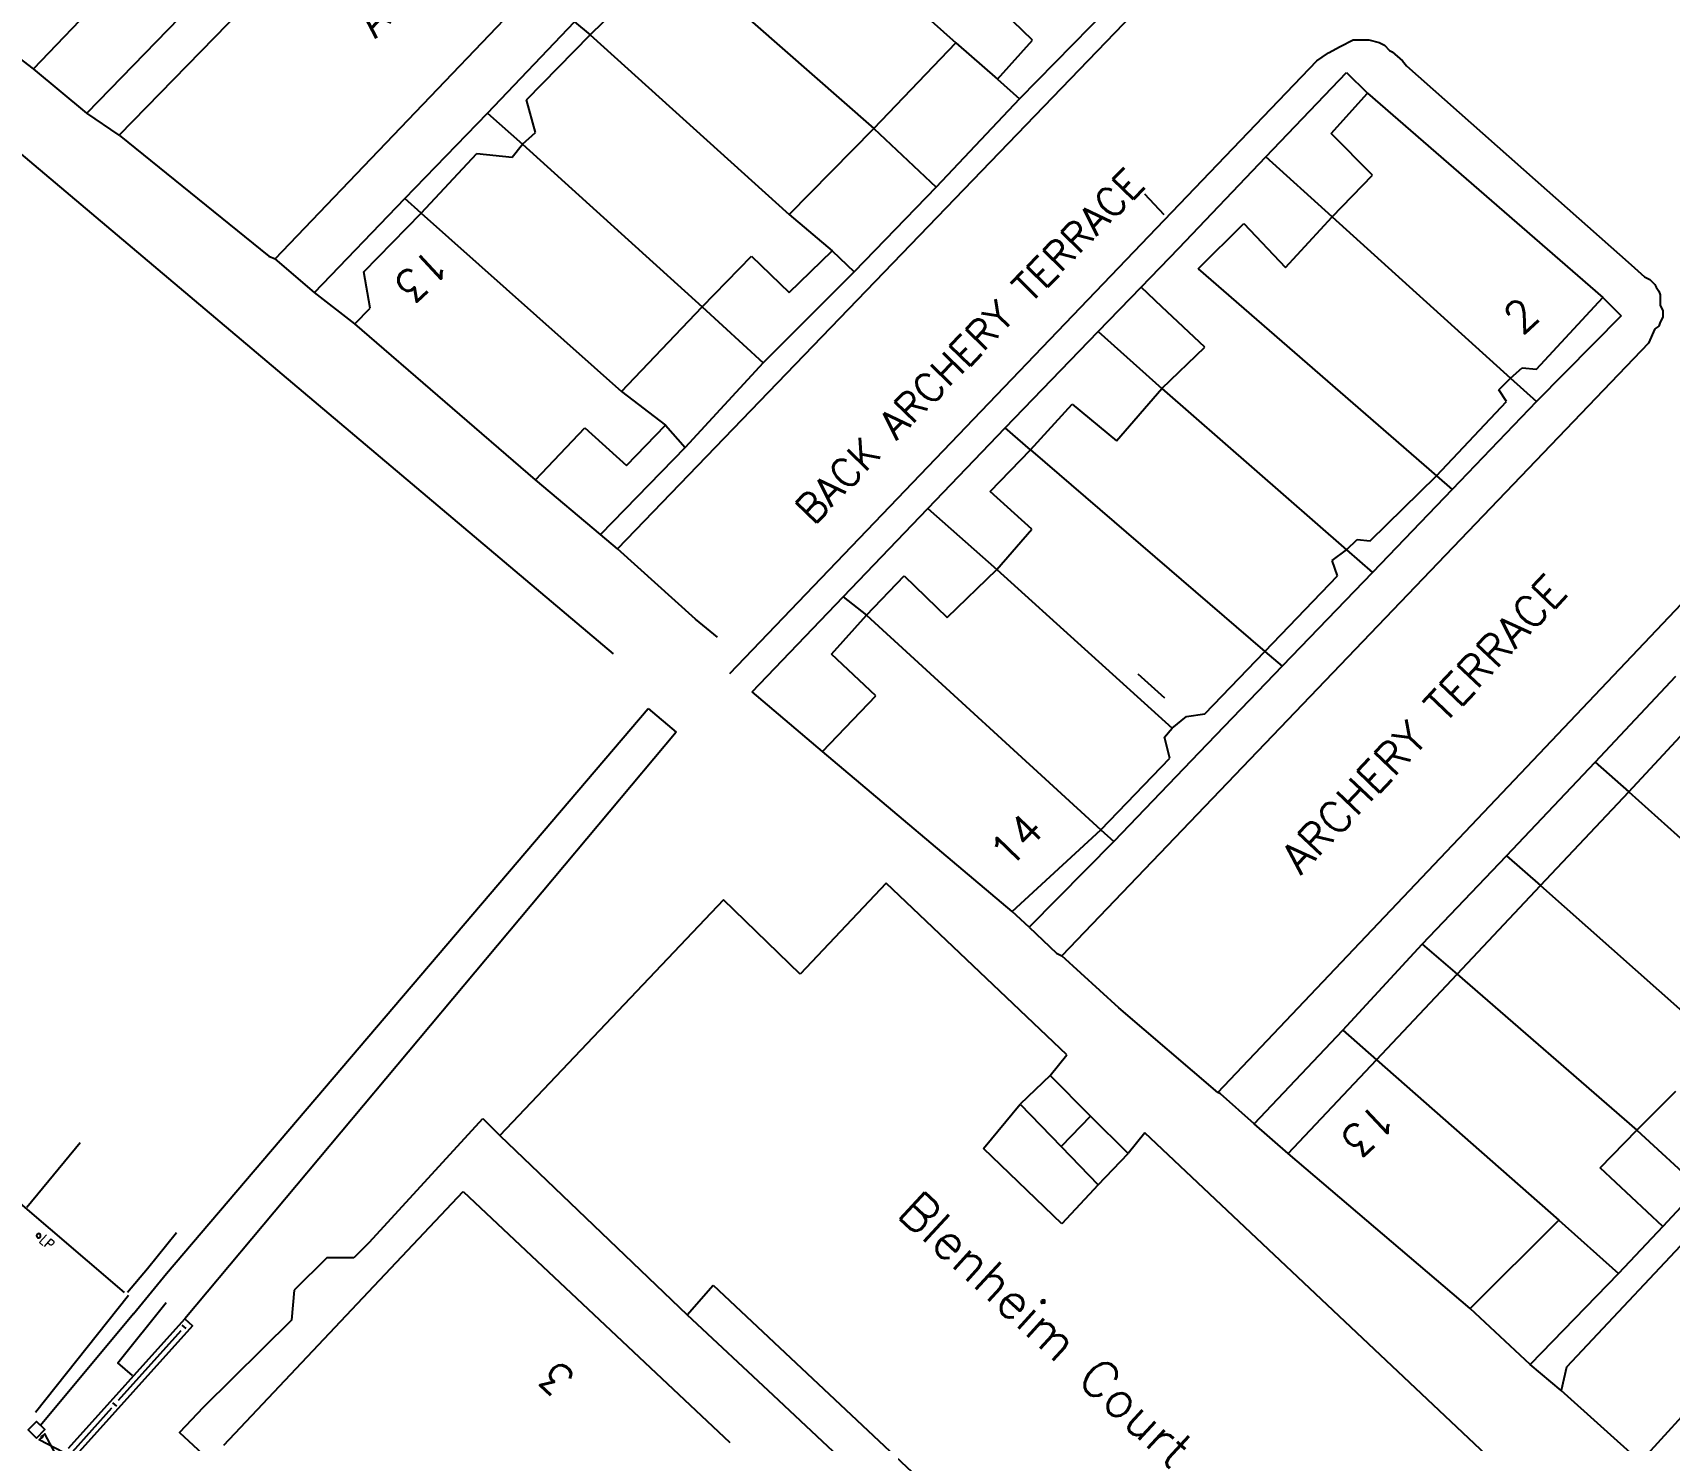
# Model space of a CAD drawing. Extents: x 427500 to 429848, y 434500 to 436505.
# Drawn here: x 429713.6 to 429776.5, y 434710.5 to 434764.6 of the extents above; entities that cross this region are included whole.
import ezdxf

# ---------------------------------------------------------------- set-up
doc = ezdxf.new("R2010")
doc.units = 0
doc.layers.get('0').update_dxf_attribs({"color": 222})
doc.layers.add('LPTIP_Ex_Base', color=8, linetype='Continuous')
doc.styles.add('MtXpl_Romans', font='romans__.ttf')
doc.styles.get("Standard").update_dxf_attribs({"font": 'romans.shx'})

# ---------------------------------------------------------------- blocks, each defined once
blk = doc.blocks.new('FENCE_UP')
at = {"color": 0, "linetype": 'ByBlock', "flags": 128}
blk.add_lwpolyline([(0, 0.5), (0, -0.5)], dxfattribs=at)
blk = doc.blocks.new('GATE')
at = {"color": 0, "linetype": 'ByBlock', "flags": 128}
for points in [[(-0.450902, 0), (-0.451904, 0.007014), (-0.455912, 0.014028), (-0.460922, 0.019038), (-0.467936, 0.023046), (-0.475952, 0.024048), (-0.482966, 0.023046), (-0.48998, 0.019038), (-0.49499, 0.014028), (-0.498998, 0.007014), (-0.5, 0), (-0.498998, -0.007014), (-0.49499, -0.014028), (-0.48998, -0.019038), (-0.482966, -0.023046), (-0.475952, -0.024048), (-0.467936, -0.023046), (-0.460922, -0.019038), (-0.455912, -0.014028), (-0.451904, -0.007014)], [(-0.475952, 0.024048), (-0.475952, 0.078156), (0.475952, -0.078156), (0.475952, -0.024048)], [(-0.475952, -0.024048), (-0.475952, -0.078156), (0.475952, 0.078156), (0.475952, 0.024048)], [(-0.450902, 0), (-0.451904, -0.007014)], [(0.5, 0), (0.498998, 0.007014), (0.49499, 0.014028), (0.48998, 0.019038), (0.482966, 0.023046), (0.475952, 0.024048), (0.467936, 0.023046), (0.460922, 0.019038), (0.455912, 0.014028), (0.451904, 0.007014), (0.450902, 0), (0.451904, -0.007014), (0.455912, -0.014028), (0.460922, -0.019038), (0.467936, -0.023046), (0.475952, -0.024048), (0.482966, -0.023046), (0.48998, -0.019038), (0.49499, -0.014028), (0.498998, -0.007014)], [(0.5, 0), (0.498998, -0.007014)]]:
    blk.add_lwpolyline(points, dxfattribs=at)
blk = doc.blocks.new('CIRCL')
at = {"color": 0, "linetype": 'ByBlock', "flags": 128}
for points in [[(0.5, 0), (0.475, 0.154), (0.404, 0.293), (0.293, 0.404), (0.154, 0.475), (0, 0.5), (-0.154, 0.475), (-0.293, 0.404), (-0.404, 0.293), (-0.475, 0.154), (-0.5, 0), (-0.475, -0.154), (-0.404, -0.293), (-0.293, -0.404), (-0.154, -0.475), (0, -0.5), (0.154, -0.475), (0.293, -0.404), (0.404, -0.293), (0.475, -0.154)], [(0.5, 0), (0.475, -0.154)]]:
    blk.add_lwpolyline(points, dxfattribs=at)

msp = doc.modelspace()

# ---------------------------------------------------------------- linework, layer by layer
at = {"layer": 'LPTIP_Ex_Base', "color": 251, "true_color": 0x636466}
for p, q in [((429735.5, 434779.75), (429716.9, 434760.65)), ((429722.9, 434755.9), (429744.8, 434778.8)), ((429741.3, 434771.15), (429749.05, 434764.2)), ((429713.6, 434763.2), (429706.3, 434768.8)), ((429758.65, 434768.2), (429736.05, 434744.75)), ((429713.6, 434763.2), (429717.2, 434766.95)), ((429735, 434764.5), (429737.2, 434766.65)), ((429738.9, 434767.05), (429745.9, 434760.9)), ((429752, 434764.3), (429750.5, 434765.75)), ((429754.9, 434765.5), (429751.5, 434762.05)), ((429719.2, 434765.15), (429715.65, 434761.5)), ((429731.05, 434761.5), (429734.4, 434765)), ((429734.4, 434765), (429735, 434764.5)), ((429732.55, 434762), (429735, 434764.5)), ((429735, 434764.5), (429742.65, 434757.6)), ((429745.9, 434760.9), (429749.05, 434764.2)), ((429749.05, 434764.2), (429750.65, 434762.8)), ((429750.65, 434762.8), (429752, 434764.3)), ((429763.374, 434763.807), (429763.824, 434764.057)), ((429763.824, 434764.057), (429764.324, 434764.307)), ((429764.324, 434764.307), (429764.924, 434764.307)), ((429764.924, 434764.307), (429765.324, 434764.207)), ((429765.324, 434764.207), (429765.524, 434764.107)), ((429765.524, 434764.107), (429765.724, 434763.907)), ((429740.374, 434739.957), (429762.924, 434763.507)), ((429762.924, 434763.507), (429763.344, 434763.787)), ((429763.344, 434763.787), (429763.374, 434763.807)), ((429765.724, 434763.907), (429765.824, 434763.857)), ((429765.824, 434763.857), (429766.224, 434763.507)), ((429766.224, 434763.507), (429766.374, 434763.307)), ((429715.65, 434761.5), (429713.6, 434763.2)), ((429750.65, 434762.8), (429751.5, 434762.05)), ((429760.974, 434759.817), (429764.074, 434763.057)), ((429764.074, 434763.057), (429764.874, 434762.257)), ((429766.374, 434763.307), (429771.324, 434758.927)), ((429763.474, 434760.707), (429764.874, 434762.257)), ((429764.874, 434762.257), (429773.924, 434754.407)), ((429716.9, 434760.65), (429715.65, 434761.5)), ((429727.88, 434758.21), (429731.05, 434761.5)), ((429731.05, 434761.5), (429732.4, 434760.3)), ((429732.9, 434760.75), (429732.55, 434762)), ((429751.5, 434762.05), (429748.3, 434758.65)), ((429742.65, 434757.6), (429745.9, 434760.9)), ((429745.9, 434760.9), (429748.3, 434758.65)), ((429716.9, 434760.65), (429722.65, 434756)), ((429732, 434759.8), (429732.4, 434760.3)), ((429732.4, 434760.3), (429732.9, 434760.75)), ((429732.4, 434760.3), (429739.3, 434754.05)), ((429765.074, 434759.107), (429763.474, 434760.707)), ((429735.9, 434740.71), (429713.05, 434760)), ((429728.5, 434757.65), (429730.65, 434759.95)), ((429730.65, 434759.95), (429732, 434759.8)), ((429757.624, 434756.307), (429760.974, 434759.817)), ((429763.524, 434757.507), (429760.974, 434759.817)), ((429763.524, 434757.507), (429765.074, 434759.107)), ((429748.3, 434758.65), (429745.15, 434755.4)), ((429756.3, 434758.4), (429757.05, 434757.6)), ((429771.324, 434758.927), (429775.004, 434755.667)), ((429724.4, 434754.6), (429727.88, 434758.21)), ((429728.5, 434757.65), (429727.88, 434758.21)), ((429726.3, 434755.4), (429728.5, 434757.65)), ((429728.5, 434757.65), (429736.2, 434750.8)), ((429742.65, 434757.6), (429744.3, 434756.2)), ((429758.374, 434755.507), (429760.124, 434757.257)), ((429760.124, 434757.257), (429761.724, 434755.557)), ((429761.724, 434755.557), (429763.524, 434757.507)), ((429763.524, 434757.507), (429770.374, 434751.307)), ((429722.65, 434756), (429722.9, 434755.9)), ((429724.4, 434754.6), (429722.9, 434755.9)), ((429739.3, 434754.05), (429741.2, 434756)), ((429741.2, 434756), (429742.65, 434754.6)), ((429742.65, 434754.6), (429744.3, 434756.2)), ((429744.3, 434756.2), (429745.15, 434755.4)), ((429756.173, 434754.809), (429757.624, 434756.307)), ((429726.55, 434754), (429726.3, 434755.4)), ((429745.15, 434755.4), (429741.65, 434751.9)), ((429758.374, 434755.507), (429767.524, 434747.557)), ((429775.004, 434755.667), (429775.524, 434755.207)), ((429775.524, 434755.207), (429775.724, 434755.107)), ((429725.95, 434753.4), (429724.4, 434754.6)), ((429754.524, 434753.107), (429756.173, 434754.809)), ((429756.974, 434754.057), (429756.173, 434754.809)), ((429775.724, 434755.107), (429775.924, 434754.907)), ((429775.924, 434754.907), (429775.974, 434754.807)), ((429775.974, 434754.807), (429776.074, 434754.657)), ((429776.074, 434754.657), (429776.124, 434754.507)), ((429725.95, 434753.4), (429726.55, 434754)), ((429736.2, 434750.8), (429739.3, 434754.05)), ((429739.3, 434754.05), (429741.65, 434751.9)), ((429758.624, 434752.507), (429756.974, 434754.057)), ((429771.374, 434751.657), (429773.924, 434754.407)), ((429773.924, 434754.407), (429774.624, 434753.707)), ((429776.124, 434754.507), (429776.124, 434754.107)), ((429776.124, 434754.107), (429776.224, 434753.907)), ((429732.9, 434747.4), (429725.95, 434753.4)), ((429774.624, 434753.707), (429771.374, 434750.407)), ((429776.124, 434753.457), (429776.074, 434753.307)), ((429776.224, 434753.657), (429776.124, 434753.457)), ((429776.224, 434753.907), (429776.224, 434753.657)), ((429750.954, 434749.397), (429754.524, 434753.107)), ((429754.524, 434753.107), (429756.974, 434750.907)), ((429775.924, 434753.207), (429775.674, 434752.657)), ((429776.074, 434753.307), (429775.924, 434753.207)), ((429775.674, 434752.657), (429753.124, 434729.107)), ((429756.974, 434750.907), (429758.624, 434752.507)), ((429741.65, 434751.9), (429738.65, 434748.65)), ((429770.374, 434751.307), (429770.824, 434751.707)), ((429770.824, 434751.707), (429771.374, 434751.657)), ((429736.2, 434750.8), (429737.9, 434749.5)), ((429755.224, 434748.907), (429756.974, 434750.907)), ((429756.974, 434750.907), (429764.074, 434744.707)), ((429769.924, 434750.857), (429770.374, 434751.307)), ((429770.224, 434750.407), (429769.924, 434750.857)), ((429770.374, 434751.307), (429771.374, 434750.407)), ((429751.924, 434748.557), (429753.524, 434750.307)), ((429753.524, 434750.307), (429755.224, 434748.907)), ((429767.524, 434747.557), (429770.224, 434750.407)), ((429771.374, 434750.407), (429768.124, 434747.027)), ((429732.9, 434747.4), (429734.8, 434749.4)), ((429734.8, 434749.4), (429736.4, 434747.95)), ((429736.4, 434747.95), (429737.9, 434749.5)), ((429737.9, 434749.5), (429738.65, 434748.65)), ((429747.974, 434746.307), (429750.954, 434749.397)), ((429751.924, 434748.557), (429750.954, 434749.397)), ((429738.65, 434748.65), (429735.4, 434745.3)), ((429750.374, 434746.957), (429751.924, 434748.557)), ((429751.924, 434748.557), (429760.924, 434740.807)), ((429759.124, 434723.857), (429782.224, 434748.207)), ((429735.4, 434745.3), (429732.9, 434747.4)), ((429764.974, 434745.057), (429767.524, 434747.557)), ((429768.124, 434747.027), (429765.064, 434743.847)), ((429767.524, 434747.557), (429768.124, 434747.027)), ((429751.974, 434745.507), (429750.374, 434746.957)), ((429744.724, 434742.907), (429747.974, 434746.307)), ((429747.974, 434746.307), (429750.624, 434743.957)), ((429736.05, 434744.75), (429735.4, 434745.3)), ((429750.624, 434743.957), (429751.974, 434745.507)), ((429739.05, 434742.05), (429736.05, 434744.75)), ((429763.524, 434744.307), (429764.074, 434744.707)), ((429764.074, 434744.707), (429764.474, 434745.107)), ((429764.074, 434744.707), (429765.064, 434743.847)), ((429764.474, 434745.107), (429764.974, 434745.057)), ((429748.724, 434742.107), (429750.624, 434743.957)), ((429750.624, 434743.957), (429757.374, 434737.857)), ((429763.724, 434743.707), (429763.524, 434744.307)), ((429745.624, 434742.207), (429747.074, 434743.707)), ((429747.074, 434743.707), (429748.724, 434742.107)), ((429760.924, 434740.807), (429763.724, 434743.707)), ((429765.064, 434743.847), (429761.594, 434740.237)), ((429741.224, 434739.257), (429744.724, 434742.907)), ((429744.724, 434742.907), (429745.624, 434742.207)), ((429739.9, 434741.35), (429739.05, 434742.05)), ((429744.274, 434740.707), (429745.624, 434742.207)), ((429745.624, 434742.207), (429754.624, 434733.957)), ((429758.624, 434738.407), (429760.924, 434740.807)), ((429760.924, 434740.807), (429761.594, 434740.237)), ((429745.974, 434739.107), (429744.274, 434740.707)), ((429761.594, 434740.237), (429758.404, 434736.927)), ((429756.05, 434739.95), (429757.08, 434739.02)), ((429773.624, 434736.557), (429776.724, 434739.857)), ((429743.924, 434736.957), (429741.224, 434739.257)), ((429743.924, 434736.957), (429745.974, 434739.107)), ((429718.724, 434716.907), (429737.224, 434738.617)), ((429737.224, 434738.617), (429738.304, 434737.707)), ((429757.374, 434737.857), (429757.924, 434738.307)), ((429757.924, 434738.307), (429758.624, 434738.407)), ((429774.924, 434735.407), (429777.974, 434738.707)), ((429738.304, 434737.707), (429719.422, 434715.153)), ((429757.074, 434737.507), (429757.374, 434737.857)), ((429757.274, 434736.707), (429757.074, 434737.507)), ((429751.224, 434730.807), (429743.924, 434736.957)), ((429754.624, 434733.957), (429757.274, 434736.707)), ((429758.404, 434736.927), (429755.124, 434733.507)), ((429770.224, 434732.957), (429773.624, 434736.557)), ((429773.624, 434736.557), (429774.924, 434735.407)), ((429793.924, 434736.107), (429772.524, 434713.307)), ((429771.524, 434731.807), (429774.924, 434735.407)), ((429774.924, 434735.407), (429781.724, 434729.307)), ((429751.224, 434730.807), (429754.624, 434733.957)), ((429754.624, 434733.957), (429755.124, 434733.507)), ((429775.374, 434709.657), (429797.467, 434734.078)), ((429755.124, 434733.507), (429751.874, 434730.207)), ((429766.974, 434729.557), (429770.224, 434732.957)), ((429770.224, 434732.957), (429771.524, 434731.807)), ((429746.374, 434731.907), (429743.074, 434728.407)), ((429753.324, 434725.307), (429746.374, 434731.907)), ((429768.324, 434728.407), (429771.524, 434731.807)), ((429771.524, 434731.807), (429780.824, 434723.557)), ((429740.124, 434731.257), (429731.524, 434722.207)), ((429743.074, 434728.407), (429740.124, 434731.257)), ((429751.874, 434730.207), (429751.224, 434730.807)), ((429751.874, 434730.207), (429752.924, 434729.207)), ((429763.924, 434726.257), (429766.974, 434729.557)), ((429766.974, 434729.557), (429768.324, 434728.407)), ((429752.924, 434729.207), (429753.124, 434729.107)), ((429755.324, 434727.107), (429753.124, 434729.107)), ((429765.224, 434725.107), (429768.324, 434728.407)), ((429768.324, 434728.407), (429775.224, 434722.407)), ((429759.124, 434723.857), (429755.324, 434727.107)), ((429760.524, 434722.657), (429763.924, 434726.257)), ((429763.924, 434726.257), (429765.224, 434725.107)), ((429752.674, 434724.507), (429753.324, 434725.307)), ((429761.824, 434721.507), (429765.224, 434725.107)), ((429765.224, 434725.107), (429772.224, 434718.957)), ((429752.674, 434724.507), (429751.524, 434723.407)), ((429754.229, 434722.952), (429752.674, 434724.507)), ((429759.224, 434723.807), (429759.124, 434723.857)), ((429760.524, 434722.657), (429759.224, 434723.807)), ((429775.224, 434722.407), (429776.724, 434723.907)), ((429750.124, 434721.707), (429751.524, 434723.407)), ((429751.524, 434723.407), (429753.103, 434721.776)), ((429726.524, 434718.107), (429730.874, 434722.857)), ((429730.874, 434722.857), (429731.524, 434722.207)), ((429754.229, 434722.952), (429753.103, 434721.776)), ((429755.674, 434721.507), (429754.229, 434722.952)), ((429761.824, 434721.507), (429760.524, 434722.657)), ((429731.524, 434722.207), (429738.724, 434715.307)), ((429756.324, 434722.307), (429755.674, 434721.507)), ((429770.524, 434708.907), (429756.324, 434722.307)), ((429773.824, 434720.957), (429775.224, 434722.407)), ((429775.224, 434722.407), (429777.624, 434720.207)), ((429753.124, 434718.807), (429750.124, 434721.707)), ((429753.103, 434721.776), (429754.524, 434720.307)), ((429754.524, 434720.307), (429755.674, 434721.507)), ((429768.824, 434715.557), (429761.824, 434721.507)), ((429776.224, 434718.707), (429773.824, 434720.957)), ((429720.924, 434710.307), (429730.124, 434720.057)), ((429730.124, 434720.057), (429740.374, 434710.407)), ((429754.524, 434720.307), (429753.124, 434718.807)), ((429777.624, 434720.207), (429776.224, 434718.707)), ((429768.824, 434715.557), (429772.224, 434718.957)), ((429772.224, 434718.957), (429774.524, 434716.907)), ((429726.524, 434718.107), (429725.924, 434717.507)), ((429776.224, 434718.707), (429774.524, 434716.907)), ((429724.874, 434717.507), (429723.624, 434716.257)), ((429725.924, 434717.507), (429724.874, 434717.507)), ((429717.454, 434715.347), (429718.724, 434716.907)), ((429774.524, 434716.907), (429771.124, 434713.407)), ((429723.624, 434716.257), (429723.524, 434715.107)), ((429738.724, 434715.307), (429739.724, 434716.457)), ((429739.724, 434716.457), (429750.324, 434706.507)), ((429717.454, 434715.347), (429713.879, 434711.055)), ((429719.422, 434715.153), (429719.422, 434715.153)), ((429723.524, 434715.107), (429720.124, 434711.756)), ((429742.044, 434712.207), (429738.724, 434715.307)), ((429771.124, 434713.407), (429768.824, 434715.557)), ((429772.324, 434712.407), (429771.124, 434713.407)), ((429772.524, 434713.307), (429772.324, 434712.407)), ((429749.324, 434705.407), (429742.044, 434712.207)), ((429775.374, 434709.657), (429772.324, 434712.407))]:
    msp.add_line(p, q, dxfattribs=at)
at = {"layer": 'LPTIP_Ex_Base', "color": 251, "true_color": 0x636466, "flags": 128}
for points in [[(429717.099, 434716.172), (429709.979, 434722.255), (429701.382, 434729.64), (429692.869, 434736.937), (429685.278, 434743.487), (429680.689, 434747.381)], [(429713.345, 434719.456), (429715.405, 434721.93)], [(429719.096, 434718.463), (429717.988, 434717.084), (429717.214, 434716.172)], [(429717.261, 434716.06), (429713.679, 434711.56)], [(429717.405, 434712.986), (429716.844, 434713.463), (429718.708, 434715.782)], [(429714.954, 434710.193), (429719.422, 434715.153), (429719.719, 434714.886), (429715.251, 434709.925)], [(429719.533, 434715), (429719.533, 434715)], [(429719.266, 434714.702), (429716.865, 434712.019)], [(429716.599, 434711.721), (429715.091, 434710.036)], [(429720.124, 434711.756), (429719.217, 434710.788), (429723.417, 434706.898), (429722.255, 434705.632), (429728.673, 434699.512), (429735.509, 434693.037), (429742.101, 434686.49), (429745.722, 434683.315), (429746.168, 434683.226)]]:
    msp.add_lwpolyline(points, dxfattribs=at)
msp.add_lwpolyline([(429713.726, 434710.576), (429714.039, 434710.9), (429713.719, 434711.21), (429713.406, 434710.887)], close=True, dxfattribs=at)

# ---------------------------------------------------------------- block references
at = {"layer": 'LPTIP_Ex_Base', "color": 251, "true_color": 0x636466}
for name, p, xscale, yscale, zscale, rotation in [('CIRCL', (429713.802, 434718.353), 0.16, 0.16, 0.16, 133.45364), ('FENCE_UP', (429719.4, 434714.851), 0.2, 0.2, 0.2, 228.17142), ('FENCE_UP', (429716.732, 434711.87), 0.2, 0.2, 0.2, 228.17142), ('GATE', (429714.292, 434710.27), 1.056344, 2, 1.056344, 135.320555)]:
    msp.add_blockref(name, p, dxfattribs=dict(at, xscale=xscale, yscale=yscale, zscale=zscale, rotation=rotation))

# ---------------------------------------------------------------- texts
at = {"layer": 'LPTIP_Ex_Base', "color": 251, "true_color": 0x636466, "style": 'MtXpl_Romans'}
for s, height, rotation, p in [('ARCHERY PLACE', 1.2, 46.7, (429726.755, 434764.345)), ('BACK ARCHERY TERRACE', 1.1, 45.6, (429743.576, 434745.625)), ('13', 1.2, 223.1, (429728.866, 434756.392)), ('2', 1.2, 43.4, (429770.808, 434752.929)), ('ARCHERY TERRACE', 1.2, 46.5, (429762.312, 434732.18)), ('14', 1.2, 45.8, (429751.092, 434732.4)), ('13', 1.2, 223.5, (429765.234, 434723.556)), ('Blenheim Court', 1.4, 317.3, (429746.739, 434719.146)), ('3', 1.2, 137.5, (429734.493, 434712.934))]:
    msp.add_text(s, height=height, rotation=rotation, dxfattribs=at).set_placement(p)
at = {"layer": 'LPTIP_Ex_Base', "color": 251, "true_color": 0x636466, "width": 0.8}
msp.add_text('LP', height=0.4, rotation=-41.12861, dxfattribs=at).set_placement((429713.797, 434718.127))

doc.saveas('drawing.dxf')
